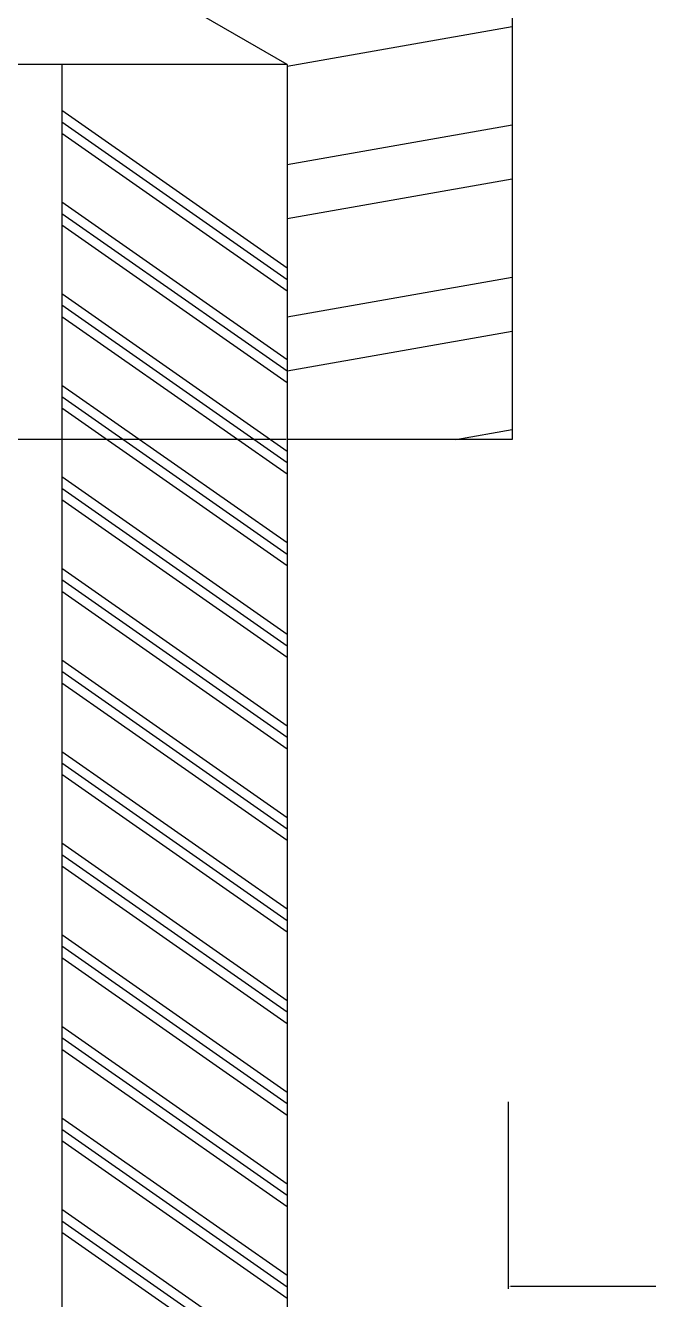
# Model space of a CAD drawing. Header units: millimetres. Extents: x 9612 to 23319, y 1863 to 14354.
# Drawn here: x 11588.5 to 11630, y 8696.9 to 8781.8 of the extents above; entities that cross this region are included whole.
import ezdxf

# ---------------------------------------------------------------- set-up
doc = ezdxf.new("R2010")
doc.units = ezdxf.units.MM
doc.header["$MEASUREMENT"] = 0
doc.styles.get("Standard").update_dxf_attribs({"font": 'arial.ttf'})
doc.dimstyles.get("Standard").update_dxf_attribs({"dimtxt": 0.18, "dimasz": 0.18, "dimexe": 0.18, "dimexo": 0.0625, "dimgap": 0.09, "dimtad": 0, "dimtih": 1, "dimtoh": 1, "dimdec": 4, "dimzin": 0, "dimdsep": 46, "dimtxsty": 'Standard', "dimcen": 0.09, "dimadec": 0, "dimazin": 0, "dimtfac": 1, "dimtdec": 4, "dimtofl": 0, "dimtmove": 0, "dimatfit": 3, "dimfxl": 1, "dimtolj": 1, "dimtzin": 0, "dimarcsym": 0})

# ---------------------------------------------------------------- blocks, each defined once
blk = doc.blocks.new('*D84')
at = {"color": 0, "linetype": 'Continuous', "lineweight": -2, "transparency": 16777216}
for p, q in [((11565.905, 8802.292), (11534.06, 8820.676)), ((11590.897, 8779.168), (11522.939, 8779.168))]:
    blk.add_line(p, q, dxfattribs=at)
for start, end in [(150.1262, 161.93435), (162.19891, 179.8755)]:
    blk.add_arc((11605.959, 8779.168), 82.841, start, end, dxfattribs=at)
at = {"color": 0, "linetype": 'Continuous', "transparency": 16777216}
for points in [[(11534.1, 8820.445), (11534.152, 8820.415), (11534.216, 8820.586)], [(11523.149, 8779.348), (11523.089, 8779.348), (11523.119, 8779.168)]]:
    blk.add_solid(points, dxfattribs=at)
at = {"layer": 'Defpoints', "color": 0, "linetype": 'Continuous', "transparency": 16777216}
for p in [(11565.959, 8802.261), (11524.377, 8793.553), (11590.959, 8779.168), (11605.954, 8779.168), (11605.959, 8779.168)]:
    blk.add_point(p, dxfattribs=at)
at = {"color": 0, "linetype": 'Continuous', "transparency": 16777216, "insert": (11527.144, 8804.676), "char_height": 0.18, "attachment_point": 5}
blk.add_mtext('\\A1;30°', dxfattribs=at)
blk = doc.blocks.new('*D88')
at = {"color": 0, "lineweight": -2, "transparency": 16777216}
for p, q in [((11620.695, 8710.021), (11620.695, 8697.564)), ((11740.959, 8710.021), (11740.959, 8697.564)), ((11620.875, 8697.744), (11680.232, 8697.744)), ((11740.779, 8697.744), (11681.422, 8697.744))]:
    blk.add_line(p, q, dxfattribs=at)
at = {"color": 0, "transparency": 16777216}
for points in [[(11620.875, 8697.774), (11620.875, 8697.714), (11620.695, 8697.744)], [(11740.779, 8697.774), (11740.779, 8697.714), (11740.959, 8697.744)]]:
    blk.add_solid(points, dxfattribs=at)
at = {"layer": 'Defpoints', "color": 0, "transparency": 16777216}
for p in [(11620.695, 8710.084), (11740.959, 8710.084), (11620.695, 8697.744)]:
    blk.add_point(p, dxfattribs=at)
at = {"color": 0, "transparency": 16777216, "insert": (11680.827, 8697.744), "char_height": 0.18, "attachment_point": 5}
blk.add_mtext('\\A1;120.2646', dxfattribs=at)
blk = doc.blocks.new('*D91')
at = {"color": 0, "lineweight": -2, "transparency": 16777216}
for p, q in [((11605.897, 8779.168), (11553.031, 8779.168)), ((11553.211, 8778.988), (11553.211, 8766.85)), ((11553.211, 8754.348), (11553.211, 8766.486)), ((11605.897, 8754.168), (11553.031, 8754.168))]:
    blk.add_line(p, q, dxfattribs=at)
at = {"color": 0, "transparency": 16777216}
for points in [[(11553.181, 8778.988), (11553.241, 8778.988), (11553.211, 8779.168)], [(11553.181, 8754.348), (11553.241, 8754.348), (11553.211, 8754.168)]]:
    blk.add_solid(points, dxfattribs=at)
at = {"layer": 'Defpoints', "color": 0, "transparency": 16777216}
for p in [(11553.211, 8779.168), (11605.959, 8779.168), (11605.959, 8754.168)]:
    blk.add_point(p, dxfattribs=at)
at = {"color": 0, "transparency": 16777216, "insert": (11553.211, 8766.668), "char_height": 0.18, "attachment_point": 5}
blk.add_mtext('\\A1;25.0000', dxfattribs=at)
blk = doc.blocks.new('*D93')
at = {"color": 0, "lineweight": -2, "transparency": 16777216}
for p, q in [((11680.869, 8672.45), (11681.049, 8672.45)), ((11680.959, 8672.36), (11680.959, 8672.54)), ((11936.493, 8547.439), (11748.491, 8639.412)), ((11936.673, 8547.439), (11936.493, 8547.439))]:
    blk.add_line(p, q, dxfattribs=at)
at = {"color": 0, "transparency": 16777216}
blk.add_solid([(11748.504, 8639.439), (11748.478, 8639.385), (11748.329, 8639.491)], dxfattribs=at)
at = {"layer": 'Defpoints', "color": 0, "transparency": 16777216}
for p in [(11613.589, 8705.408), (11748.329, 8639.491)]:
    blk.add_point(p, dxfattribs=at)
at = {"color": 0, "transparency": 16777216, "insert": (12021.777, 8547.439), "char_height": 0.18, "attachment_point": 5}
blk.add_mtext('\\A1;{\\H111.11111x;Stock Tube\\PID ∅150.0000}', dxfattribs=at)
blk = doc.blocks.new('ijkkkkkkkkk')
at = {"linetype": 'Continuous'}
for p, q in [((1145.61422, 872.91424), (1145.61422, 802.91424)), ((1130.61422, 827.91424), (1090.61422, 851.00667)), ((1130.61422, 827.80561), (1145.61422, 830.45052)), ((1130.61422, 827.80561), (1145.61422, 830.45052)), ((1115.61422, 827.91424), (1115.61422, 658.53094)), ((1130.60911, 827.91424), (1115.61422, 827.91424)), ((1130.61422, 827.91424), (1130.60911, 827.91424)), ((1130.61422, 827.91424), (1130.61422, 645.43465)), ((1115.61422, 824.86147), (1130.61422, 814.35836)), ((1115.61422, 824.09849), (1130.61422, 813.59538)), ((1130.61422, 821.24142), (1145.61422, 823.88633)), ((1130.61422, 821.24142), (1145.61422, 823.88633)), ((1115.61422, 823.3355), (1130.61422, 812.83239)), ((1130.61422, 817.65135), (1145.61422, 820.29625)), ((1130.61422, 817.65135), (1145.61422, 820.29625)), ((1115.61422, 818.7576), (1130.61422, 808.25449)), ((1115.61422, 817.99462), (1130.61422, 807.4915)), ((1115.61422, 817.23163), (1130.61422, 806.72852)), ((1130.61422, 811.08716), (1145.61422, 813.73206)), ((1130.61422, 811.08716), (1145.61422, 813.73206)), ((1115.61422, 812.65373), (1130.61422, 802.15061)), ((1115.61422, 811.89074), (1130.61422, 801.38763)), ((1115.61422, 811.12776), (1130.61422, 800.62465)), ((1130.61422, 807.49708), (1145.61422, 810.14199)), ((1130.61422, 807.49708), (1145.61422, 810.14199)), ((1115.61422, 806.54985), (1130.61422, 796.04674)), ((1115.61422, 805.78687), (1130.61422, 795.28376)), ((1115.61422, 805.02389), (1130.61422, 794.52077)), ((1141.85103, 802.91424), (1145.61422, 803.5778)), ((1145.61422, 802.91424), (1130.61422, 802.91424)), ((1115.61422, 800.44598), (1130.61422, 789.94287)), ((1115.61422, 799.683), (1130.61422, 789.17988)), ((1115.61422, 798.92001), (1130.61422, 788.4169)), ((1115.61422, 794.34211), (1130.61422, 783.839)), ((1115.61422, 793.57912), (1130.61422, 783.07601)), ((1115.61422, 792.81614), (1130.61422, 782.31303)), ((1115.61422, 788.23824), (1130.61422, 777.73512)), ((1115.61422, 787.47525), (1130.61422, 776.97214)), ((1115.61422, 786.71227), (1130.61422, 776.20915)), ((1115.61422, 782.13436), (1130.61422, 771.63125)), ((1115.61422, 781.37138), (1130.61422, 770.86827)), ((1115.61422, 780.60839), (1130.61422, 770.10528)), ((1115.61422, 776.03049), (1130.61422, 765.52738)), ((1115.61422, 775.26751), (1130.61422, 764.76439)), ((1115.61422, 774.50452), (1130.61422, 764.00141)), ((1115.61422, 769.92662), (1130.61422, 759.4235)), ((1115.61422, 769.16363), (1130.61422, 758.66052)), ((1115.61422, 768.40065), (1130.61422, 757.89754)), ((1115.61422, 763.82274), (1130.61422, 753.31963)), ((1115.61422, 763.05976), (1130.61422, 752.55665)), ((1115.61422, 762.29678), (1130.61422, 751.79366)), ((1115.61422, 757.71887), (1130.61422, 747.21576)), ((1115.61422, 756.95589), (1130.61422, 746.45277)), ((1115.61422, 756.1929), (1130.61422, 745.68979)), ((1115.61422, 751.615), (1130.61422, 741.11188)), ((1115.61422, 750.85201), (1130.61422, 740.3489)), ((1115.61422, 750.08903), (1130.61422, 739.58592))]:
    blk.add_line(p, q, dxfattribs=at)
dim = blk.add_angular_dim_2l(base=(1049.03208, 842.29854), line1=((1130.60911, 827.91424), (1115.61422, 827.91424)), line2=((1130.61422, 827.91424), (1090.61422, 851.00667)), dimstyle='Standard', dxfattribs=at)
dim.commit()
dim.dimension.update_dxf_attribs({"geometry": '*D84', "text_midpoint": (1051.79846, 853.42167), "dimtype": 130, "insert": (-10475.34511, -7951.25402)})
for base, p1, p2, angle, picture, middle in [((1077.86602, 827.91424), (1130.61422, 802.91424), (1130.61422, 827.91424), 270, '*D91', (1077.86602, 815.41424)), ((1145.34958, 746.49045), (1265.61422, 758.82988), (1145.34958, 758.82988), 180, '*D88', (1205.4819, 746.49045))]:
    dim = blk.add_linear_dim(base=base, p1=p1, p2=p2, angle=angle, dimstyle='Standard')
    dim.commit()
    dim.dimension.update_dxf_attribs({"geometry": picture, "text_midpoint": middle, "insert": (-10475.34511, -7951.25402)})
dim = blk.add_diameter_dim_2p(p1=(1138.24408, 754.15437), p2=(1272.98435, 688.2373), text='{\\H111.11111x;Stock Tube\\PID <>}', dimstyle='Standard')
dim.commit()
dim.dimension.update_dxf_attribs({"geometry": '*D93', "text_midpoint": (1546.43196, 596.18452), "dimtype": 131, "insert": (-10475.34511, -7951.25402)})

msp = doc.modelspace()

# ---------------------------------------------------------------- block references
msp.add_blockref('ijkkkkkkkkk', (10475.34511, 7951.25402))

doc.saveas('drawing.dxf')
